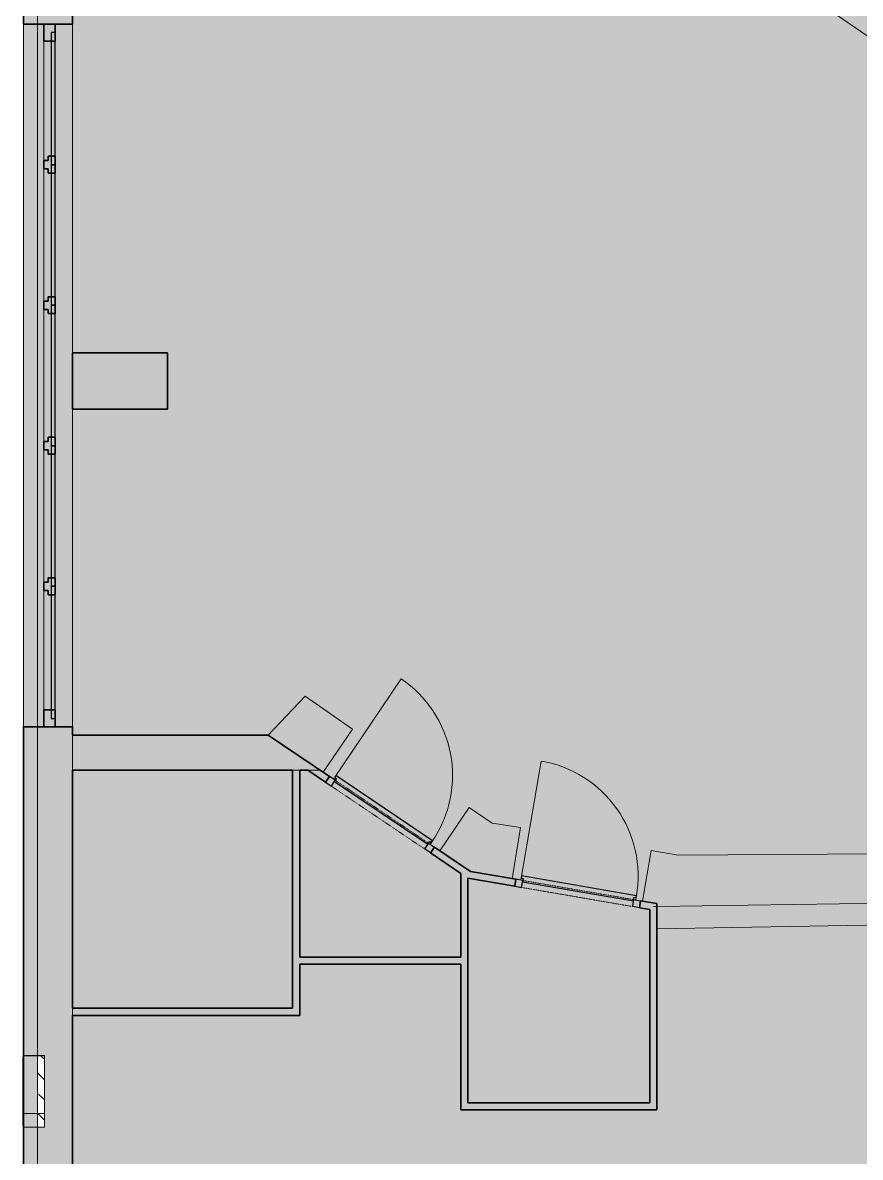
# Model space of a CAD drawing. Header units: millimetres. Extents: x 48671 to 278361, y -45352 to 20466.
# Drawn here: x 65344 to 71301, y -4263 to 3811 of the extents above; entities that cross this region are included whole.
import ezdxf

# ---------------------------------------------------------------- set-up
doc = ezdxf.new("R2010")
doc.units = ezdxf.units.MM
doc.linetypes.add('Čerchovaná se dvěma tečkami', pattern=[2.59, 1, -0.53, 0, -0.53, 0, -0.53])
for name, color, linetype, lineweight in [('A-AREA', 32, 'Continuous', 13), ('A-DETL-GENF', 92, 'Continuous', 13), ('A-DETL-THIN', 151, 'Continuous', 13), ('A-DOOR', 31, 'Continuous', 13), ('A-DOOR-FRAM', 31, 'Continuous', 25), ('A-FLOR', 192, 'Continuous', 13), ('A-GLAZ-CURT', 52, 'Continuous', 13), ('A-GLAZ-CWMG', 51, 'Continuous', 13), ('A-WALL', 113, 'Continuous', 13), ('A-WALL-PATT', 111, 'Continuous', 35), ('E-ELEC-FIXT', 91, 'Continuous', 13), ('I-FURN', 30, 'Continuous', 13), ('Q-SPCQ', 91, 'Continuous', 13)]:
    doc.layers.add(name, color=color, linetype=linetype, lineweight=lineweight)
pattern_1 = [(315, (65449.29, 1223.1), (143.684, 143.684), []), (270, (65516.59, 994.15), (143.684, -143.684), [25.4, -261.968]), (315, (65516.6, 968.75), (143.684, 143.684), [25.4, -177.8]), (3e-13, (65534.55, 950.79), (143.684, 143.684), [25.4, -261.968]), (45, (65559.95, 950.8), (-143.684, 143.684), [25.4, -177.8]), (270, (65577.91, 994.15), (143.684, -143.684), [25.4, -261.968]), (315, (65559.95, 1012.11), (143.684, 143.684), [25.4, -177.8]), (3e-13, (65534.55, 1012.11), (143.684, 143.684), [25.4, -261.968]), (45, (65516.6, 994.15), (-143.684, 143.684), [25.4, -177.8]), (315, (65601.13, 927.57), (143.684, 143.684), [50.8, -152.4])]

# ---------------------------------------------------------------- blocks, each defined once
blk = doc.blocks.new('DPS_ELE_elektroměrná_skříň - DPS_ELE_elektroměrná_skříň -510x900-1157956-1NP_NÁVRH B')
at = {"layer": 'E-ELEC-FIXT', "color": 254}
for p, q in [((255, 150), (-255, 150)), ((-255, 150), (-255, 100)), ((-255, 100), (-255, 150)), ((-255, 150), (255, 150)), ((-255, 100), (-255, 0)), ((-255, 0), (-255, 100)), ((255, 100), (255, 150)), ((255, 150), (255, 100)), ((255, 0), (255, 100)), ((255, 100), (255, 0)), ((-255, 0), (255, 0)), ((-245, 0), (-255, 0)), ((245, 0), (-245, 0)), ((245, 0), (-245, 0)), ((-245, 0), (245, 0)), ((-245, 0), (-245, -5)), ((-245, 0), (-245, -5)), ((255, 0), (245, 0)), ((245, -5), (245, 0)), ((245, 0), (245, -5)), ((245, -5), (-245, -5)), ((-245, -5), (245, -5))]:
    blk.add_line(p, q, dxfattribs=at)
at = {"layer": 'Q-SPCQ', "color": 254}
for p, q in [((-35, -5), (-36, -5)), ((-35, -5), (35, -5)), ((35, -5), (-35, -5)), ((-11.2, -5), (-23.1, -5)), ((-23.1, -5), (4.1, -5)), ((18.5, -5), (-14.6, -5)), ((-14.6, -5), (9.6, -5)), ((9.6, -5), (-11.2, -5)), ((-3.7, -5), (-10.8, -5)), ((-10.8, -5), (-4.9, -5)), ((-4.9, -5), (10.2, -5)), ((4.1, -5), (-3.7, -5)), ((10.2, -5), (0.6, -5)), ((0.6, -5), (18.5, -5))]:
    blk.add_line(p, q, dxfattribs=at)
blk = doc.blocks.new('DPS_ELE_elektroměrná_skříň - DPS_ELE_elektroměrná_skříň - 410x580-1157955-1NP_NÁVRH B')
at = {"layer": 'E-ELEC-FIXT', "color": 254}
for p, q in [((205, 150), (-205, 150)), ((-205, 150), (-205, 100)), ((-205, 100), (-205, 150)), ((-205, 150), (205, 150)), ((-205, 100), (-205, 0)), ((-205, 0), (-205, 100)), ((205, 100), (205, 150)), ((205, 150), (205, 100)), ((205, 0), (205, 100)), ((205, 100), (205, 0)), ((-205, 0), (-197.3, 0)), ((-197.3, 0), (-205, 0)), ((-197.3, 0), (205, 0)), ((-195, 0), (-195, -5)), ((-195, 0), (-195, -5)), ((195, -5), (195, 0)), ((195, 0), (195, -5)), ((195, -5), (-195, -5)), ((-195, -5), (195, -5))]:
    blk.add_line(p, q, dxfattribs=at)
at = {"layer": 'E-ELEC-FIXT', "color": 10}
for p, q in [((-195, 0), (-197.3, 0)), ((195, 0), (-195, 0)), ((195, 0), (-195, 0)), ((-195, 0), (195, 0)), ((205, 0), (195, 0))]:
    blk.add_line(p, q, dxfattribs=at)
at = {"layer": 'Q-SPCQ', "color": 254}
for p, q in [((-35, -5), (-36, -5)), ((-35, -5), (35, -5)), ((35, -5), (-35, -5)), ((-11.2, -5), (-23.1, -5)), ((-23.1, -5), (4.1, -5)), ((18.5, -5), (-14.6, -5)), ((-14.6, -5), (9.6, -5)), ((9.6, -5), (-11.2, -5)), ((-3.7, -5), (-10.8, -5)), ((-10.8, -5), (-4.9, -5)), ((-4.9, -5), (10.2, -5)), ((4.1, -5), (-3.7, -5)), ((10.2, -5), (0.6, -5)), ((0.6, -5), (18.5, -5))]:
    blk.add_line(p, q, dxfattribs=at)
blk = doc.blocks.new('ST_panel_sklo - ST_panel_sklo-1403385-1NP_NÁVRH B')
at = {"layer": 'A-GLAZ-CURT', "color": 253, "lineweight": 25}
for p, q in [((470, 28), (-470, 28)), ((-470, 28), (-470, 0)), ((-470, 0), (470, 0)), ((470, 0), (470, 28))]:
    blk.add_line(p, q, dxfattribs=at)
at = {"layer": 'A-GLAZ-CURT', "color": 254}
for p, q in [((-470, 28), (-470, 0)), ((-410, 28), (-470, 28)), ((-470, 0), (-410, 0)), ((410, 28), (-410, 28)), ((-410, 0), (410, 0)), ((470, 28), (410, 28)), ((410, 0), (470, 0)), ((470, 28), (470, 0))]:
    blk.add_line(p, q, dxfattribs=at)
blk = doc.blocks.new('ST_panel_sklo - ST_panel_sklo-1403386-1NP_NÁVRH B')
at = {"layer": 'A-GLAZ-CURT', "color": 253, "lineweight": 25}
for p, q in [((500, 28), (-500, 28)), ((-500, 28), (-500, 0)), ((-500, 0), (500, 0)), ((500, 0), (500, 28))]:
    blk.add_line(p, q, dxfattribs=at)
at = {"layer": 'A-GLAZ-CURT', "color": 254}
for p, q in [((-500, 28), (-500, 0)), ((-440, 28), (-500, 28)), ((-500, 0), (-440, 0)), ((440, 28), (-440, 28)), ((-440, 0), (440, 0)), ((500, 28), (440, 28)), ((440, 0), (500, 0)), ((500, 28), (500, 0))]:
    blk.add_line(p, q, dxfattribs=at)
blk = doc.blocks.new('ST_panel_sklo - ST_panel_sklo-V62-1NP_NÁVRH B')
at = {"layer": 'A-GLAZ-CURT', "color": 253, "lineweight": 25}
for p, q in [((500, 28), (-500, 28)), ((-500, 28), (-500, 0)), ((-500, 0), (500, 0)), ((500, 0), (500, 28))]:
    blk.add_line(p, q, dxfattribs=at)
at = {"layer": 'A-GLAZ-CURT', "color": 254}
for p, q in [((-500, 28), (-500, 0)), ((-440, 28), (-500, 28)), ((-500, 0), (-440, 0)), ((440, 28), (-440, 28)), ((-440, 0), (440, 0)), ((500, 28), (440, 28)), ((440, 0), (500, 0)), ((500, 28), (500, 0))]:
    blk.add_line(p, q, dxfattribs=at)
blk = doc.blocks.new('ST_panel_sklo - ST_panel_sklo-V63-1NP_NÁVRH B')
at = {"layer": 'A-GLAZ-CURT', "color": 253, "lineweight": 25}
for p, q in [((470, 28), (-470, 28)), ((-470, 28), (-470, 0)), ((-470, 0), (470, 0)), ((470, 0), (470, 28))]:
    blk.add_line(p, q, dxfattribs=at)
at = {"layer": 'A-GLAZ-CURT', "color": 254}
for p, q in [((-470, 28), (-470, 0)), ((-410, 28), (-470, 28)), ((-470, 0), (-410, 0)), ((410, 28), (-410, 28)), ((-410, 0), (410, 0)), ((470, 28), (410, 28)), ((410, 0), (470, 0)), ((470, 28), (470, 0))]:
    blk.add_line(p, q, dxfattribs=at)
blk = doc.blocks.new('Rectangular Mullion - Rectangular Mullion-Loc wall 49 Bottom 120mm 02-1403430-1NP_NÁVRH B')
at = {"layer": 'A-GLAZ-CWMG', "color": 254}
for p, q in [((65495.3, -199.4), (65495.3, -229.4)), ((65495.3, -199.4), (65495.3, -229.4)), ((65495.3, -229.4), (65495.3, -1079.4)), ((65495.3, -229.4), (65495.3, -1079.4)), ((65575.3, -259.4), (65575.3, -199.4)), ((65575.3, -199.4), (65575.3, -259.4)), ((65575.3, -1079.4), (65575.3, -259.4)), ((65575.3, -259.4), (65575.3, -1079.4)), ((65546.3, -1079.4), (65495.3, -1079.4)), ((65495.3, -1079.4), (65546.3, -1079.4)), ((65574.3, -1079.4), (65546.3, -1079.4)), ((65546.3, -1079.4), (65574.3, -1079.4)), ((65575.3, -1079.4), (65574.3, -1079.4)), ((65574.3, -1079.4), (65575.3, -1079.4))]:
    blk.add_line(p, q, dxfattribs=at)
blk = doc.blocks.new('Rectangular Mullion - Rectangular Mullion-Loc wall 49 Bottom 120mm 02-1403408-1NP_NÁVRH B')
at = {"layer": 'A-GLAZ-CWMG', "color": 254}
for p, q in [((65495.3, 800.6), (65495.3, 770.6)), ((65495.3, 800.6), (65495.3, 770.6)), ((65495.3, 770.6), (65495.3, -169.4)), ((65495.3, 770.6), (65495.3, -169.4)), ((65575.3, 740.6), (65575.3, 800.6)), ((65575.3, 800.6), (65575.3, 740.6)), ((65575.3, -139.4), (65575.3, 740.6)), ((65575.3, 740.6), (65575.3, -139.4)), ((65575.3, -199.4), (65575.3, -139.4)), ((65575.3, -139.4), (65575.3, -199.4)), ((65495.3, -169.4), (65495.3, -199.4)), ((65495.3, -169.4), (65495.3, -199.4))]:
    blk.add_line(p, q, dxfattribs=at)
blk = doc.blocks.new('Rectangular Mullion - Rectangular Mullion-Loc wall 49 Bottom 120mm 02-V64-1NP_NÁVRH B')
at = {"layer": 'A-GLAZ-CWMG', "color": 254}
for p, q in [((65495.3, 1800.6), (65495.3, 1770.6)), ((65495.3, 1800.6), (65495.3, 1770.6)), ((65575.3, 1740.6), (65575.3, 1800.6)), ((65575.3, 1800.6), (65575.3, 1740.6)), ((65495.3, 1770.6), (65495.3, 830.6)), ((65495.3, 1770.6), (65495.3, 830.6)), ((65575.3, 860.6), (65575.3, 1740.6)), ((65575.3, 1740.6), (65575.3, 860.6)), ((65495.3, 830.6), (65495.3, 800.6)), ((65495.3, 830.6), (65495.3, 800.6)), ((65575.3, 800.6), (65575.3, 860.6)), ((65575.3, 860.6), (65575.3, 800.6))]:
    blk.add_line(p, q, dxfattribs=at)
blk = doc.blocks.new('Rectangular Mullion - Rectangular Mullion-Loc wall 49 Bottom 120mm 02-V65-1NP_NÁVRH B')
at = {"layer": 'A-GLAZ-CWMG', "color": 254}
for p, q in [((65495.3, 2800.6), (65495.3, 2770.6)), ((65495.3, 2800.6), (65495.3, 2770.6)), ((65495.3, 2770.6), (65495.3, 1830.6)), ((65495.3, 2770.6), (65495.3, 1830.6)), ((65575.3, 2740.6), (65575.3, 2800.6)), ((65575.3, 2800.6), (65575.3, 2740.6)), ((65575.3, 1860.6), (65575.3, 2740.6)), ((65575.3, 2740.6), (65575.3, 1860.6)), ((65575.3, 1800.6), (65575.3, 1860.6)), ((65575.3, 1860.6), (65575.3, 1800.6)), ((65495.3, 1830.6), (65495.3, 1800.6)), ((65495.3, 1830.6), (65495.3, 1800.6))]:
    blk.add_line(p, q, dxfattribs=at)
blk = doc.blocks.new('Rectangular Mullion - Rectangular Mullion-Loc wall 49 Bottom 120mm 02-1403416-1NP_NÁVRH B')
at = {"layer": 'A-GLAZ-CWMG', "color": 254}
for p, q in [((65575.3, 3800.6), (65495.3, 3800.6)), ((65495.3, 3800.6), (65575.3, 3800.6)), ((65495.3, 3800.6), (65495.3, 3680.6)), ((65495.3, 3800.6), (65495.3, 3680.6)), ((65575.3, 3680.6), (65575.3, 3800.6)), ((65575.3, 3800.6), (65575.3, 3680.6)), ((65495.3, 3680.6), (65495.3, 2830.6)), ((65495.3, 3680.6), (65495.3, 2830.6)), ((65575.3, 2860.6), (65575.3, 3680.6)), ((65575.3, 3680.6), (65575.3, 2860.6)), ((65495.3, 2830.6), (65495.3, 2800.6)), ((65495.3, 2830.6), (65495.3, 2800.6)), ((65575.3, 2800.6), (65575.3, 2860.6)), ((65575.3, 2860.6), (65575.3, 2800.6))]:
    blk.add_line(p, q, dxfattribs=at)
blk = doc.blocks.new('Rectangular Mullion - Rectangular Mullion-Loc wall 49 Bottom 120mm 02-1403417-1NP_NÁVRH B')
at = {"layer": 'A-GLAZ-CWMG', "color": 9, "lineweight": 35}
for p, q in [((-120, -79), (-120, 1)), ((-120, 1), (0, 1)), ((0, 1), (0, -79)), ((0, -79), (-120, -79))]:
    blk.add_line(p, q, dxfattribs=at)
at = {"layer": 'A-GLAZ-CWMG', "color": 254}
for p, q in [((-120, 1), (-120, 0)), ((0, 1), (-120, 1)), ((-120, 0), (-120, -28)), ((0, -79), (0, 1)), ((-120, -28), (-120, -79)), ((-120, -79), (0, -79))]:
    blk.add_line(p, q, dxfattribs=at)
blk = doc.blocks.new('Rectangular Mullion - Rectangular Mullion-Loc wall 49 Bottom 120mm 02-1403388-1NP_NÁVRH B')
at = {"layer": 'A-GLAZ-CWMG', "color": 9, "lineweight": 35}
for p, q in [((0, 1), (-120, 1)), ((-120, 1), (-120, -79)), ((0, -79), (0, 1)), ((-120, -79), (0, -79))]:
    blk.add_line(p, q, dxfattribs=at)
at = {"layer": 'A-GLAZ-CWMG', "color": 254}
for p, q in [((-120, 0), (-120, 1)), ((-120, 1), (0, 1)), ((-120, -28), (-120, 0)), ((0, 1), (0, -79)), ((-120, -79), (-120, -28)), ((0, -79), (-120, -79))]:
    blk.add_line(p, q, dxfattribs=at)
blk = doc.blocks.new('Rectangular Mullion - Rectangular Mullion-Loc wall 49 Bottom 120mm-1403423-1NP_NÁVRH B')
at = {"layer": 'A-GLAZ-CWMG', "color": 9, "lineweight": 35}
for p, q in [((-60, -49), (-60, 1)), ((-60, 1), (60, 1)), ((60, 1), (60, -49)), ((-30, -49), (-60, -49)), ((-30, -79), (-30, -49)), ((30, -79), (-30, -79)), ((60, -49), (30, -49)), ((30, -49), (30, -79))]:
    blk.add_line(p, q, dxfattribs=at)
at = {"layer": 'A-GLAZ-CWMG', "color": 254}
for p, q in [((-60, 1), (-60, 0)), ((60, 1), (-60, 1)), ((-60, 0), (-60, -28)), ((60, 0), (60, 1)), ((60, -28), (60, 0)), ((-60, -28), (-60, -49)), ((-60, -49), (-30, -49)), ((-30, -49), (-30, -79)), ((-30, -79), (30, -79)), ((30, -79), (30, -49)), ((30, -49), (60, -49)), ((60, -49), (60, -28))]:
    blk.add_line(p, q, dxfattribs=at)
blk = doc.blocks.new('Kóje - Kóje-2061615-1NP_NÁVRH B')
at = {"layer": 'I-FURN', "color": 254}
for p, q in [((73971.9, 4122.6), (73684.4, 3824.9)), ((74107.9, 3991.1), (73971.9, 4122.6)), ((74160.5, 4045.4), (74107.9, 3991.1)), ((75064.7, 2804.1), (74160.5, 4045.4)), ((73684.4, 3824.9), (73820.7, 3702.2)), ((73820.7, 3702.2), (74611.3, 2601.7)), ((75368.2, 1290.8), (75064.7, 2804.1)), ((74611.3, 2601.7), (74885.7, 1290.1)), ((74885.7, 1290.1), (74621.6, -49.1)), ((75111.8, -258.3), (75417.3, 1290.8)), ((75417.3, 1290.8), (75368.2, 1290.8)), ((74621.6, -49.1), (73877.7, -1154.4)), ((74236.3, -1556.2), (75111.8, -258.3)), ((67354.1, -981.5), (67090.7, -1258.8)), ((67689.1, -1216), (67354.1, -981.5)), ((73877.7, -1154.4), (72768, -1878.4)), ((67090.7, -1258.8), (67482.2, -1522.7)), ((67482.2, -1522.7), (67689.1, -1216)), ((73000.6, -2362.4), (74236.3, -1556.2)), ((68519.3, -1773.3), (68311.3, -2081.8)), ((68683.7, -1884.2), (68519.3, -1773.3)), ((68884.2, -1915.9), (68683.7, -1884.2)), ((68826.5, -2280.2), (68884.2, -1915.9)), ((72768, -1878.4), (72572.3, -1920)), ((72572.3, -1920), (72640.9, -2242.8)), ((68311.3, -2081.8), (68529.5, -2229)), ((69813.7, -2080.1), (69751.6, -2439.8)), ((70005.8, -2113.3), (69813.7, -2080.1)), ((71617.1, -2065.4), (71420.8, -2103.6)), ((71693.5, -2424.8), (71617.1, -2065.4)), ((71420.8, -2103.6), (70005.8, -2113.3)), ((68529.5, -2229), (68826.5, -2280.2)), ((72640.9, -2242.8), (72895.3, -2193.9)), ((72895.3, -2193.9), (73000.6, -2362.4)), ((69751.6, -2439.8), (69855.5, -2457.7)), ((69855.5, -2457.7), (69855.5, -2637.7)), ((71665, -2430.3), (71693.5, -2424.8)), ((71665, -2606.2), (71665, -2430.3)), ((69855.5, -2637.7), (71665, -2606.2))]:
    blk.add_line(p, q, dxfattribs=at)
blk = doc.blocks.new('DVERE_1k_oblozka - DD03_01_800x1970_koupelna-2042788-1NP_NÁVRH B')
at = {"layer": 'A-DOOR', "color": 254}
for p, q in [((-415, 22.1), (-415, 882.1)), ((-400, 22.1), (-450, 22.1)), ((-450, 22.1), (-450, -27.9)), ((-400, -27.9), (-400, 22.1)), ((305, 52.1), (-305, 52.1)), ((450, 22.1), (400, 22.1)), ((400, 22.1), (400, -27.9)), ((415, 52.1), (415, 22.1)), ((450, -27.9), (450, 22.1)), ((-450, -27.9), (-400, -27.9)), ((400, -27.9), (450, -27.9))]:
    blk.add_line(p, q, dxfattribs=at)
at = {"layer": 'A-DOOR', "color": 253, "lineweight": 25}
for p, q in [((415, 52.1), (-415, 52.1)), ((-415, 52.1), (-415, 37.1)), ((-415, 37.1), (-400, 37.1)), ((-400, 37.1), (-400, 22.1)), ((-400, 22.1), (-400, 12.1)), ((-400, 12.1), (400, 12.1)), ((400, 22.1), (400, 37.1)), ((400, 37.1), (415, 37.1)), ((400, 12.1), (400, 22.1)), ((415, 37.1), (415, 52.1))]:
    blk.add_line(p, q, dxfattribs=at)
at = {"layer": 'A-DOOR', "color": 254, "linetype": 'Čerchovaná se dvěma tečkami'}
for p, q in [((-400, 22.1), (400, 22.1)), ((-400, -27.9), (400, -27.9))]:
    blk.add_line(p, q, dxfattribs=at)
at = {"layer": 'A-DOOR', "color": 254}
blk.add_arc((-415, 52.1), 830, 360, 90, dxfattribs=at)
at = {"layer": 'A-DOOR-FRAM', "color": 253}
for p, q in [((-400, 22.1), (-450, 22.1)), ((-400, -27.9), (-400, 22.1)), ((400, 22.1), (400, -27.9)), ((400, 22.1), (450, 22.1)), ((-450, -27.9), (-400, -27.9)), ((450, -27.9), (400, -27.9))]:
    blk.add_line(p, q, dxfattribs=at)

msp = doc.modelspace()

# ---------------------------------------------------------------- hatches: boundary and pattern name
at = {"layer": 'A-DETL-GENF'}
h = msp.add_hatch(color=254, dxfattribs=at)
h.paths.add_polyline_path([(71407, -5176.1), (71422.4, -5176), (71422.4, -5174.4), (71407, -5174.4), (71407, -5176)])
h.paths.add_polyline_path([(77710.7, -4924.4), (77710.7, -4876.6), (72422.4, -4876.6), (72422.4, -4924.4), (77698.1, -4924.4)])
h.paths.add_polyline_path([(71407, -4924.4), (71422.4, -4924.4), (71422.4, -4876.6), (66099.3, -4876.6), (66099.3, -4924.4), (70137.4, -4924.4)])
h.paths.add_polyline_path([(65349.3, -1199.4), (65449.3, -1199.4), (65449.3, 3800.6), (65349.3, 3800.6), (65349.3, 1072.9)])
at = {"layer": 'A-FLOR'}
h = msp.add_hatch(color=254, dxfattribs=at)
h.paths.add_polyline_path([(66099.3, -4876.6), (66099.3, -4524.4), (65699.3, -4524.4), (65699.3, -4876.6)])
h.paths.add_polyline_path([(84058.4, -4876.6), (84058.4, -4476.6), (83658.4, -4476.6), (83658.4, -4876.6)])
h.paths.add_polyline_path([(71543, -4876.6), (72422.4, -4876.6), (72422.4, -4528.2), (71422.4, -4528.2), (71422.4, -4876.6), (71507.4, -4876.6)])
h.paths.add_polyline_path([(78107.3, -4876.6), (78110.7, -4876.6), (78110.7, -4534.8), (77710.7, -4534.8), (77710.7, -4876.6), (78010.7, -4876.6)])
h.paths.add_polyline_path([(69855.5, -3924.2), (69855.5, -2457.7), (69689.5, -2429.1), (69681, -2478.4), (69805.5, -2499.9), (69805.5, -3874.2), (68510.5, -3874.2), (68510.5, -2276.5), (68892.6, -2342.4), (68901.1, -2293.1), (68529.5, -2229), (68230.8, -2027.5), (68202.8, -2069), (68460.5, -2242.8), (68460.5, -2837.7), (67314.3, -2837.7), (67314.3, -1508.8), (67264.3, -1508.8), (67264.3, -3202.7), (65699.3, -3202.7), (65699.3, -3252.7), (67314.3, -3252.7), (67314.3, -2887.7), (68460.5, -2887.7), (68460.5, -3924.2), (69805.5, -3924.2)])
h.paths.add_polyline_path([(72768, -3868.4), (73050, -3868.4), (73050, -2441.4), (72895.3, -2193.9), (72563.1, -2257.7), (72572.5, -2306.8), (72871.1, -2249.4), (73000, -2455.8), (73000, -3818.4), (71715, -3818.4), (71715, -2471.6), (71786.9, -2457.8), (71777.4, -2408.7), (71665, -2430.3), (71665, -3868.4), (71715, -3868.4)])
h.paths.add_polyline_path([(75052.6, -2401.4), (75088.5, -2366.7), (73897.9, -1133.7), (73861.9, -1168.4), (74757.6, -2096)])
h.paths.add_polyline_path([(78110.7, -2005.6), (78110.7, -1955.6), (78010.7, -1955.6), (78010.7, -2005.6), (78100.7, -2005.6)])
h.paths.add_polyline_path([(67539.5, -1621.7), (67567.5, -1580.2), (67461.5, -1508.8), (67372, -1508.8), (67526, -1612.6)])
h.paths.add_polyline_path([(78110.7, -1155.6), (78110.7, -1105.6), (78010.7, -1105.6), (78010.7, -1155.6), (78100.7, -1155.6)])
h.paths.add_polyline_path([(76201.8, -720.1), (76221, -673.9), (74633.4, -14.9), (74614.2, -61), (76122.6, -687.2)])
h.paths.add_polyline_path([(65699.3, 1061.2), (66374.3, 1061.2), (66374.3, 1461.2), (65699.3, 1461.2), (65699.3, 1072.9)])
h.paths.add_polyline_path([(83746.8, 1079.3), (84058.4, 1079.3), (84058.4, 1479.3), (83688.4, 1479.3), (83688.4, 1079.3)])
h.paths.add_polyline_path([(77698.4, 1079.3), (78098.4, 1079.3), (78098.4, 1479.3), (77698.4, 1479.3), (77698.4, 1290.8)])
h.paths.add_polyline_path([(71699.3, 1079.3), (72099.3, 1079.3), (72099.3, 1479.3), (71699.3, 1479.3)])
h.paths.add_polyline_path([(75417.3, 1265.8), (76598.9, 1265.8), (76598.9, 1315.8), (74880.1, 1315.8), (74880.1, 1265.8), (75412.3, 1265.8)])
h.paths.add_polyline_path([(82369.9, 1785.3), (82469.9, 1785.3), (82469.9, 1835.3), (82369.9, 1835.3)])
h.paths.add_polyline_path([(74615.7, 2579.9), (76189.7, 3265.7), (76169.7, 3311.6), (74595.8, 2625.7), (74611.3, 2590.1)])
h.paths.add_polyline_path([(82469.9, 2735.3), (82469.9, 2785.3), (82369.9, 2785.3), (82369.9, 2735.3), (82459.9, 2735.3)])
h.paths.add_polyline_path([(80635.7, 3100.4), (80735.7, 3100.4), (80735.7, 3150.4), (80635.7, 3150.4)])
h.paths.add_polyline_path([(80722.5, 3750.4), (80735.7, 3750.4), (80735.7, 3800.4), (80635.7, 3800.4), (80635.7, 3750.4)])
h.paths.add_polyline_path([(81334.9, 3856.9), (81334.9, 4006.9), (81284.9, 4006.9), (81284.9, 3856.9)])
h.paths.add_polyline_path([(81934.9, 3856.9), (81984.9, 3856.9), (81984.9, 4006.9), (81934.9, 4006.9), (81934.9, 3996.9)])
h.paths.add_polyline_path([(78794.9, 3876.7), (78844.9, 3876.7), (78844.9, 3976.7), (78794.9, 3976.7), (78794.9, 3966.7)])
h.paths.add_polyline_path([(78144.9, 3876.7), (78194.9, 3876.7), (78194.9, 3976.7), (78144.9, 3976.7), (78144.9, 3966.7)])
h.paths.add_polyline_path([(77904.9, 5070.5), (77954.9, 5070.5), (77954.9, 5220.5), (77904.9, 5220.5), (77904.9, 5080.5)])
h.paths.add_polyline_path([(77104.9, 5070.5), (77104.9, 5220.5), (77054.9, 5220.5), (77054.9, 5070.5)])
h.paths.add_polyline_path([(81309.9, 5571.9), (81309.9, 5671.9), (81259.9, 5671.9), (81259.9, 5571.9)])
h.paths.add_polyline_path([(81909.9, 5571.9), (81959.9, 5571.9), (81959.9, 5671.9), (81909.9, 5671.9), (81909.9, 5661.9)])
h.paths.add_polyline_path([(80945, 5571.9), (80945, 5671.9), (80895, 5671.9), (80895, 5571.9)])
h.paths.add_polyline_path([(80045, 5571.9), (80095, 5571.9), (80095, 5671.9), (80045, 5671.9), (80045, 5661.9)])
h.paths.add_polyline_path([(78839.9, 5571.9), (78839.9, 5671.9), (78789.9, 5671.9), (78789.9, 5571.9)])
h.paths.add_polyline_path([(78189.9, 5571.9), (78189.9, 5671.9), (78139.9, 5671.9), (78139.9, 5571.9)])
h.paths.add_polyline_path([(65711.8, 7114.3), (66099.3, 7114.3), (66099.3, 7514.3), (65699.3, 7514.3), (65699.3, 7114.3)])
h.paths.add_polyline_path([(83706, 7139.3), (84058.4, 7139.3), (84058.4, 7514.3), (83658.4, 7514.3), (83658.4, 7139.3)])
h.paths.add_polyline_path([(78098.4, 7174.3), (78098.4, 7514.3), (77698.4, 7514.3), (77698.4, 7174.3)])
h.paths.add_polyline_path([(71699.3, 7174.3), (72099.3, 7174.3), (72099.3, 7514.3), (71699.3, 7514.3)])
h = msp.add_hatch(color=254, dxfattribs=at)
h.paths.add_polyline_path([(77698.1, -4876.6), (77710.7, -4876.6), (77710.7, -4534.8), (78010.7, -4534.8), (78010.7, -1955.6), (78100.7, -1955.6), (78100.7, -1155.6), (78010.7, -1155.6), (78010.7, -98.3), (82340.6, -140.9), (82339.1, -290.9), (78110.7, -249.3), (78110.7, -1155.6), (78125.7, -1155.6), (78125.7, -1140.6), (78140.7, -1140.6), (78140.7, -1970.6), (78125.7, -1970.6), (78125.7, -1955.6), (78110.7, -1955.6), (78110.7, -4876.6), (83658.4, -4876.6), (83658.4, -4476.6), (84058.4, -4476.6), (84058.4, 1079.3), (83688.4, 1079.3), (83688.4, 1479.3), (84058.4, 1479.3), (84058.4, 7139.3), (83658.4, 7139.3), (83658.4, 7514.3), (82856.9, 7514.3), (82856.9, 5571.9), (82369.9, 5571.9), (82369.9, 3268.7), (82469.9, 3268.7), (82469.9, 2735.3), (82484.9, 2735.3), (82484.9, 2750.3), (82499.9, 2750.3), (82499.9, 1820.3), (82484.9, 1820.3), (82484.9, 1835.3), (82469.9, 1835.3), (82469.9, 998.7), (79864.2, 998.7), (80069.3, 558.9), (80166.5, 535.2), (80024.9, 469.2), (80122.1, 445.6), (80375.5, -97.8), (78695.7, -97.4), (78695.7, -47.4), (78975.7, -47.4), (78975.7, 1102.2), (79815.9, 1102.2), (79819.9, 1093.7), (79819.9, 1098.7), (82369.9, 1098.7), (82369.9, 1835.3), (82459.9, 1835.3), (82459.9, 2735.3), (82369.9, 2735.3), (82369.9, 2946.9), (77994.9, 2946.9), (77994.9, 5070.5), (77904.9, 5070.5), (77904.9, 5055.5), (77919.9, 5055.5), (77919.9, 5040.5), (77089.9, 5040.5), (77089.9, 5055.5), (77104.9, 5055.5), (77104.9, 5070.5), (75152.1, 5070.5), (74160.5, 4045.4), (75050.3, 2823.8), (76169.7, 3311.6), (76189.7, 3265.7), (75070, 2777.8), (75363.2, 1315.8), (76598.9, 1315.8), (76598.9, 1265.8), (75412.3, 1265.8), (75119.9, -216.9), (76221, -673.9), (76201.8, -720.1), (75106.8, -265.6), (74264.9, -1513.8), (75088.5, -2366.7), (75052.6, -2401.4), (74236.3, -1556.2), (73000.6, -2362.4), (73050, -2441.4), (73050, -3868.4), (71665, -3868.4), (71665, -2606.2), (69855.5, -2637.7), (69855.5, -3924.2), (68460.5, -3924.2), (68460.5, -2887.7), (67314.3, -2887.7), (67314.3, -3252.7), (65699.3, -3252.7), (65699.3, -4524.4), (66099.3, -4524.4), (66099.3, -4876.6), (71422.4, -4876.6), (71422.4, -4528.2), (72422.4, -4528.2), (72422.4, -4876.6), (76186, -4876.6)])
h.paths.add_polyline_path([(68625.2, -3874.2), (69805.5, -3874.2), (69805.5, -2499.9), (69681, -2478.4), (69687.8, -2439), (68899.4, -2303), (68892.6, -2342.4), (68510.5, -2276.5), (68510.5, -3874.2), (68529.5, -3874.2)])
h.paths.add_polyline_path([(72871.1, -3818.4), (73000, -3818.4), (73000, -2455.8), (72871.1, -2249.4), (72572.5, -2306.8), (72564.9, -2267.5), (71779.3, -2418.5), (71786.9, -2457.8), (71715, -2471.6), (71715, -3818.4), (72768, -3818.4)])
h.paths.add_polyline_path([(67113, -3202.7), (67264.3, -3202.7), (67264.3, -1508.8), (65699.3, -1508.8), (65699.3, -3202.7)])
h.paths.add_polyline_path([(68230.8, -2837.7), (68460.5, -2837.7), (68460.5, -2242.8), (68202.8, -2069), (68225.2, -2035.8), (67561.9, -1588.5), (67539.5, -1621.7), (67372, -1508.8), (67314.3, -1508.8), (67314.3, -2837.7), (68225.2, -2837.7)])
h.paths.add_polyline_path([(69751.6, -2439.8), (69813.7, -2080.1), (70005.8, -2113.3), (71420.8, -2103.6), (71617.1, -2065.4), (71693.5, -2424.8), (71777.4, -2408.7), (71774.6, -2393.9), (71759.9, -2396.8), (71757, -2382), (72572.1, -2225.4), (72575, -2240.2), (72560.2, -2243), (72563.1, -2257.7), (72640.9, -2242.8), (72572.3, -1920), (72768, -1878.4), (73874, -1156.8), (73879.9, -1151.1), (74615.3, -58.5), (74623.8, -38), (74880.9, 1265.8), (74880.1, 1265.8), (74880.1, 1316.7), (74615.7, 2579.9), (74598.4, 2619.6), (73820.7, 3702.2), (73684.4, 3824.9), (73971.9, 4122.6), (74021.6, 4074.5), (75130.2, 5220.5), (77104.9, 5220.5), (77104.9, 5080.5), (77904.9, 5080.5), (77904.9, 5220.5), (77994.9, 5220.5), (77994.9, 5671.9), (78189.9, 5671.9), (78189.9, 5686.9), (78174.9, 5686.9), (78174.9, 5701.9), (78804.9, 5701.9), (78804.9, 5686.9), (78789.9, 5686.9), (78789.9, 5671.9), (80095, 5671.9), (80095, 5686.9), (80080, 5686.9), (80080, 5701.9), (80910, 5701.9), (80910, 5686.9), (80895, 5686.9), (80895, 5671.9), (81309.9, 5671.9), (81309.9, 5686.9), (81294.9, 5686.9), (81294.9, 5701.9), (81924.9, 5701.9), (81924.9, 5686.9), (81909.9, 5686.9), (81909.9, 5671.9), (82756.9, 5671.9), (82756.9, 7514.3), (78098.4, 7514.3), (78098.4, 7174.3), (77698.4, 7174.3), (77698.4, 7514.3), (72099.3, 7514.3), (72099.3, 7174.3), (71699.3, 7174.3), (71699.3, 7514.3), (66099.3, 7514.3), (66099.3, 7114.3), (65699.3, 7114.3), (65699.3, 1461.2), (66374.3, 1461.2), (66374.3, 1061.2), (65699.3, 1061.2), (65699.3, -1258.8), (67090.7, -1258.8), (67354.1, -981.5), (67689.1, -1216), (67482.2, -1522.7), (67567.5, -1580.2), (67575.9, -1567.8), (67563.4, -1559.4), (67571.8, -1547), (68260, -2011), (68251.6, -2023.5), (68239.1, -2015.1), (68230.8, -2027.5), (68311.3, -2081.8), (68519.3, -1773.3), (68683.7, -1884.2), (68884.2, -1915.9), (68826.5, -2280.2), (68901.1, -2293.1), (68903.6, -2278.3), (68888.9, -2275.8), (68891.4, -2261), (69709.3, -2402.1), (69706.8, -2416.9), (69692, -2414.3), (69689.5, -2429.1), (69738.7, -2437.6)])
h.paths.add_polyline_path([(77834.2, 1079.3), (77698.4, 1079.3), (77698.4, 1479.3), (78098.4, 1479.3), (78098.4, 1079.3)])
h.paths.add_polyline_path([(71699.3, 1079.3), (71699.3, 1479.3), (72099.3, 1479.3), (72099.3, 1079.3)])
h.paths.add_polyline_path([(80735.7, 3046.9), (82269.9, 3046.9), (82269.9, 3856.9), (81934.9, 3856.9), (81934.9, 3996.9), (81334.9, 3996.9), (81334.9, 3856.9), (80735.7, 3856.9), (80735.7, 3750.4), (80750.7, 3750.4), (80750.7, 3765.4), (80765.7, 3765.4), (80765.7, 3135.4), (80750.7, 3135.4), (80750.7, 3150.4), (80735.7, 3150.4), (80735.7, 3100.4)])
h.paths.add_polyline_path([(79252.5, 3046.9), (79252.5, 3876.7), (78794.9, 3876.7), (78794.9, 3966.7), (78194.9, 3966.7), (78194.9, 3876.7), (78094.9, 3876.7), (78094.9, 3046.9), (79210.3, 3046.9)])
h.paths.add_polyline_path([(80635.7, 3046.9), (80635.7, 3150.4), (80725.7, 3150.4), (80725.7, 3750.4), (80635.7, 3750.4), (80635.7, 3856.9), (79502.5, 3856.9), (79502.5, 3046.9), (79740.8, 3046.9)])
h.paths.add_polyline_path([(79210.3, 3976.7), (79252.5, 3976.7), (79252.5, 5571.9), (78789.9, 5571.9), (78789.9, 5661.9), (78189.9, 5661.9), (78189.9, 5571.9), (78094.9, 5571.9), (78094.9, 3976.7), (78194.9, 3976.7), (78194.9, 3991.7), (78179.9, 3991.7), (78179.9, 4006.7), (78809.9, 4006.7), (78809.9, 3991.7), (78794.9, 3991.7), (78794.9, 3976.7), (78844.9, 3976.7)])
h.paths.add_polyline_path([(82234.6, 4006.9), (82269.9, 4006.9), (82269.9, 5571.9), (81909.9, 5571.9), (81909.9, 5661.9), (81309.9, 5661.9), (81309.9, 5571.9), (81115, 5571.9), (81115, 4006.9), (81334.9, 4006.9), (81334.9, 4021.9), (81319.9, 4021.9), (81319.9, 4036.9), (81949.9, 4036.9), (81949.9, 4021.9), (81934.9, 4021.9), (81934.9, 4006.9), (81984.9, 4006.9)])
h.paths.add_polyline_path([(81015, 4006.9), (81015, 5571.9), (80895, 5571.9), (80895, 5661.9), (80095, 5661.9), (80095, 5571.9), (79502.5, 5571.9), (79502.5, 4006.9), (80735.7, 4006.9)])
h = msp.add_hatch(color=254, dxfattribs=at)
h.paths.add_polyline_path([(78107.3, -4534.8), (78110.7, -4534.8), (78110.7, -2005.6), (78010.7, -2005.6), (78010.7, -4534.8)])
h.paths.add_polyline_path([(69855.5, -2637.7), (71665, -2606.2), (71665, -2430.3), (71693.5, -2424.8), (71617.1, -2065.4), (71420.8, -2103.6), (70005.8, -2113.3), (69813.7, -2080.1), (69751.6, -2439.8), (69855.5, -2457.7), (69855.5, -2499.9)])
h.paths.add_polyline_path([(69687.8, -2439), (69692, -2414.3), (69706.8, -2416.9), (69709.3, -2402.1), (68891.4, -2261), (68888.9, -2275.8), (68903.6, -2278.3), (68899.4, -2303), (69681, -2437.8)])
h.paths.add_polyline_path([(71779.3, -2418.5), (72564.9, -2267.5), (72560.2, -2243), (72575, -2240.2), (72572.1, -2225.4), (71757, -2382), (71759.9, -2396.8), (71774.6, -2393.9), (71777.4, -2408.7)])
h.paths.add_polyline_path([(73000.6, -2362.4), (74236.3, -1556.2), (73861.9, -1168.4), (73874, -1156.8), (72768, -1878.4), (72572.3, -1920), (72640.9, -2242.8), (72895.3, -2193.9), (73000, -2361.4)])
h.paths.add_polyline_path([(68826.5, -2280.2), (68884.2, -1915.9), (68683.7, -1884.2), (68519.3, -1773.3), (68311.3, -2081.8), (68529.5, -2229), (68683.7, -2255.6)])
h.paths.add_polyline_path([(68225.2, -2035.8), (68239.1, -2015.1), (68251.6, -2023.5), (68260, -2011), (67571.8, -1547), (67563.4, -1559.4), (67575.9, -1567.8), (67561.9, -1588.5), (68212.9, -2027.5)])
h.paths.add_polyline_path([(78125.7, -1970.6), (78140.7, -1970.6), (78140.7, -1140.6), (78125.7, -1140.6), (78125.7, -1155.6), (78100.7, -1155.6), (78100.7, -1955.6), (78125.7, -1955.6)])
h.paths.add_polyline_path([(67482.2, -1522.7), (67689.1, -1216), (67354.1, -981.5), (67090.7, -1258.8), (67461.5, -1508.8)])
h.paths.add_polyline_path([(74264.9, -1513.8), (75106.8, -265.6), (74614.2, -61), (74614.2, -60.1), (73879.9, -1151.1), (73897.9, -1133.7), (74236.3, -1484.2)])
h.paths.add_polyline_path([(78010.7, -1105.6), (78110.7, -1105.6), (78110.7, -249.3), (82339.1, -290.9), (82340.6, -140.9), (78010.7, -98.3), (78010.7, -249.3)])
h.paths.add_polyline_path([(75119.9, -216.9), (75412.3, 1265.8), (74880.9, 1265.8), (74623.8, -38), (74633.4, -14.9), (75118.7, -216.4)])
h.paths.add_polyline_path([(80122.1, -97.8), (80375.3, -97.4), (80122.1, 445.6), (80024.9, 469.2), (80166.5, 535.2), (80069.3, 558.9), (79864.2, 998.7), (82469.9, 998.7), (82469.9, 1785.3), (82369.9, 1785.3), (82369.9, 1098.7), (79819.9, 1098.7), (79819.9, 1093.7), (79815.7, 1102.2), (78975.7, 1102.2), (78975.7, -47.4), (78695.7, -47.4), (78695.7, -97.4), (80095.7, -97.8)])
h.paths.add_polyline_path([(75363.2, 1315.8), (75070, 2777.8), (74615.8, 2579.9), (74880.3, 1315.8), (75353.8, 1315.8)])
h.paths.add_polyline_path([(82484.9, 1820.3), (82499.9, 1820.3), (82499.9, 2750.3), (82484.9, 2750.3), (82484.9, 2735.3), (82459.9, 2735.3), (82459.9, 1835.3), (82484.9, 1835.3)])
h.paths.add_polyline_path([(74598.4, 2619.6), (74595.8, 2625.7), (75050.3, 2823.8), (74160.5, 4045.4), (75152.1, 5070.5), (77054.9, 5070.5), (77054.9, 5220.5), (75130.2, 5220.5), (74021.6, 4074.5), (73971.9, 4122.6), (73684.4, 3824.9), (73820.7, 3702.2), (74595.8, 2623.3)])
h.paths.add_polyline_path([(82369.9, 2785.3), (82469.9, 2785.3), (82469.9, 3268.7), (82369.9, 3268.7), (82369.9, 5571.9), (82856.9, 5571.9), (82856.9, 7514.3), (82756.9, 7514.3), (82756.9, 5671.9), (81959.9, 5671.9), (81959.9, 5571.9), (82269.9, 5571.9), (82269.9, 4006.9), (81984.9, 4006.9), (81984.9, 3856.9), (82269.9, 3856.9), (82269.9, 3046.9), (78094.9, 3046.9), (78094.9, 3876.7), (78144.9, 3876.7), (78144.9, 3976.7), (78094.9, 3976.7), (78094.9, 5571.9), (78139.9, 5571.9), (78139.9, 5671.9), (77994.9, 5671.9), (77994.9, 5220.5), (77954.9, 5220.5), (77954.9, 5070.5), (77994.9, 5070.5), (77994.9, 2946.9), (82369.9, 2946.9)])
h.paths.add_polyline_path([(80750.7, 3135.4), (80765.7, 3135.4), (80765.7, 3765.4), (80750.7, 3765.4), (80750.7, 3750.4), (80725.7, 3750.4), (80725.7, 3150.4), (80750.7, 3150.4)])
h.paths.add_polyline_path([(81115, 3856.9), (81284.9, 3856.9), (81284.9, 4006.9), (81115, 4006.9), (81115, 5571.9), (81259.9, 5571.9), (81259.9, 5671.9), (80945, 5671.9), (80945, 5571.9), (81015, 5571.9), (81015, 4006.9), (79502.5, 4006.9), (79502.5, 3856.9), (81015, 3856.9)])
h.paths.add_polyline_path([(79252.5, 3876.7), (79252.5, 3976.7), (78844.9, 3976.7), (78844.9, 3876.7), (79210.3, 3876.7)])
h.paths.add_polyline_path([(78194.9, 3966.7), (78794.9, 3966.7), (78794.9, 3991.7), (78809.9, 3991.7), (78809.9, 4006.7), (78179.9, 4006.7), (78179.9, 3991.7), (78194.9, 3991.7), (78194.9, 3976.7)])
h.paths.add_polyline_path([(81934.9, 3996.9), (81934.9, 4021.9), (81949.9, 4021.9), (81949.9, 4036.9), (81319.9, 4036.9), (81319.9, 4021.9), (81334.9, 4021.9), (81334.9, 3996.9)])
h.paths.add_polyline_path([(77104.9, 5040.5), (77919.9, 5040.5), (77919.9, 5055.5), (77904.9, 5055.5), (77904.9, 5080.5), (77104.9, 5080.5), (77104.9, 5055.5), (77089.9, 5055.5), (77089.9, 5040.5)])
h.paths.add_polyline_path([(79210.3, 5571.9), (80045, 5571.9), (80045, 5671.9), (78839.9, 5671.9), (78839.9, 5571.9)])
h.paths.add_polyline_path([(81909.9, 5661.9), (81909.9, 5686.9), (81924.9, 5686.9), (81924.9, 5701.9), (81294.9, 5701.9), (81294.9, 5686.9), (81309.9, 5686.9), (81309.9, 5661.9)])
h.paths.add_polyline_path([(80095, 5661.9), (80895, 5661.9), (80895, 5686.9), (80910, 5686.9), (80910, 5701.9), (80080, 5701.9), (80080, 5686.9), (80095, 5686.9), (80095, 5671.9)])
h.paths.add_polyline_path([(78789.9, 5661.9), (78789.9, 5686.9), (78804.9, 5686.9), (78804.9, 5701.9), (78174.9, 5701.9), (78174.9, 5686.9), (78189.9, 5686.9), (78189.9, 5661.9)])
h = msp.add_hatch(color=254, dxfattribs=at)
h.paths.add_polyline_path([(67314.3, -1508.8), (67461.5, -1508.8), (67090.7, -1258.8), (65699.3, -1258.8), (65699.3, -1508.8), (67264.3, -1508.8)])
h.paths.add_polyline_path([(79252.5, 3046.9), (79502.5, 3046.9), (79502.5, 5571.9), (79252.5, 5571.9), (79252.5, 3100.4)])
at = {"layer": 'A-WALL'}
msp.add_hatch(color=254, dxfattribs=at).paths.add_polyline_path([(65449.3, -1199.4), (65699.3, -1199.4), (65699.3, 3800.6), (65575.3, 3800.6), (65575.3, 3680.6), (65574.3, 3680.6), (65574.3, 2860.6), (65575.3, 2860.6), (65575.3, 2740.6), (65574.3, 2740.6), (65574.3, 1860.6), (65575.3, 1860.6), (65575.3, 1740.6), (65574.3, 1740.6), (65574.3, 860.6), (65575.3, 860.6), (65575.3, 740.6), (65574.3, 740.6), (65574.3, -139.4), (65575.3, -139.4), (65575.3, -259.4), (65574.3, -259.4), (65574.3, -1139.4), (65546.3, -1139.4), (65546.3, -259.4), (65525.3, -259.4), (65525.3, -229.4), (65495.3, -229.4), (65495.3, -169.4), (65525.3, -169.4), (65525.3, -139.4), (65546.3, -139.4), (65546.3, 740.6), (65525.3, 740.6), (65525.3, 770.6), (65495.3, 770.6), (65495.3, 830.6), (65525.3, 830.6), (65525.3, 860.6), (65546.3, 860.6), (65546.3, 1740.6), (65525.3, 1740.6), (65525.3, 1770.6), (65495.3, 1770.6), (65495.3, 1830.6), (65525.3, 1830.6), (65525.3, 1860.6), (65546.3, 1860.6), (65546.3, 2740.6), (65525.3, 2740.6), (65525.3, 2770.6), (65495.3, 2770.6), (65495.3, 2830.6), (65525.3, 2830.6), (65525.3, 2860.6), (65546.3, 2860.6), (65546.3, 3680.6), (65495.3, 3680.6), (65495.3, 3800.6), (65449.3, 3800.6), (65449.3, -1079.4)])
h = msp.add_hatch(color=254, dxfattribs=at)
h.paths.add_polyline_path([(65574.3, -259.4), (65575.3, -259.4), (65575.3, -139.4), (65574.3, -139.4), (65574.3, -258.8)])
h.paths.add_polyline_path([(65546.3, -259.4), (65546.3, -139.4), (65525.3, -139.4), (65525.3, -169.4), (65495.3, -169.4), (65495.3, -229.4), (65525.3, -229.4), (65525.3, -259.4)])
h.paths.add_polyline_path([(65546.3, -1139.4), (65574.3, -1139.4), (65574.3, -259.4), (65546.3, -259.4), (65546.3, -1079.4)])
h.paths.add_polyline_path([(65574.3, 740.6), (65575.3, 740.6), (65575.3, 860.6), (65574.3, 860.6), (65574.3, 741.2)])
h.paths.add_polyline_path([(65546.3, 740.6), (65546.3, 860.6), (65525.3, 860.6), (65525.3, 830.6), (65495.3, 830.6), (65495.3, 770.6), (65525.3, 770.6), (65525.3, 740.6)])
h.paths.add_polyline_path([(65546.3, -139.4), (65574.3, -139.4), (65574.3, 740.6), (65546.3, 740.6)])
h.paths.add_polyline_path([(65574.3, 1740.6), (65575.3, 1740.6), (65575.3, 1860.6), (65574.3, 1860.6), (65574.3, 1741.2)])
h.paths.add_polyline_path([(65546.3, 1740.6), (65546.3, 1860.6), (65525.3, 1860.6), (65525.3, 1830.6), (65495.3, 1830.6), (65495.3, 1770.6), (65525.3, 1770.6), (65525.3, 1740.6)])
h.paths.add_polyline_path([(65574.3, 860.6), (65574.3, 1740.6), (65546.3, 1740.6), (65546.3, 860.6)])
h.paths.add_polyline_path([(65574.3, 2740.6), (65575.3, 2740.6), (65575.3, 2860.6), (65574.3, 2860.6), (65574.3, 2741.2)])
h.paths.add_polyline_path([(65546.3, 2740.6), (65546.3, 2860.6), (65525.3, 2860.6), (65525.3, 2830.6), (65495.3, 2830.6), (65495.3, 2770.6), (65525.3, 2770.6), (65525.3, 2740.6)])
h.paths.add_polyline_path([(65546.3, 1860.6), (65574.3, 1860.6), (65574.3, 2740.6), (65546.3, 2740.6)])
h.paths.add_polyline_path([(65574.3, 3680.6), (65575.3, 3680.6), (65575.3, 3800.6), (65495.3, 3800.6), (65495.3, 3680.6), (65546.3, 3680.6), (65546.3, 3740.6), (65574.3, 3740.6), (65574.3, 3735.8)])
h.paths.add_polyline_path([(65574.3, 2860.6), (65574.3, 3680.6), (65546.3, 3680.6), (65546.3, 2860.6)])
h = msp.add_hatch(color=254, dxfattribs=at)
h.paths.add_polyline_path([(65574.3, -259.4), (65574.3, -139.4), (65546.3, -139.4), (65546.3, -259.4)])
h.paths.add_polyline_path([(65574.3, 740.6), (65574.3, 860.6), (65546.3, 860.6), (65546.3, 740.6)])
h.paths.add_polyline_path([(65546.3, 1740.6), (65574.3, 1740.6), (65574.3, 1860.6), (65546.3, 1860.6), (65546.3, 1758)])
h.paths.add_polyline_path([(65574.3, 2740.6), (65574.3, 2860.6), (65546.3, 2860.6), (65546.3, 2740.6)])
h.paths.add_polyline_path([(65546.3, 3680.6), (65574.3, 3680.6), (65574.3, 3740.6), (65546.3, 3740.6), (65546.3, 3735.8)])
at = {"layer": 'A-WALL-PATT', "lineweight": 13}
h = msp.add_hatch(color=254, dxfattribs=at)
h.paths.add_polyline_path([(65364.3, -5259.4), (65449.3, -5259.4), (65449.3, -3951.6), (65349.3, -3951.6), (65349.3, -5259.4), (65353.6, -5259.4)])
h.paths.add_polyline_path([(65349.3, -3541.6), (65449.3, -3541.6), (65449.3, -1199.4), (65349.3, -1199.4), (65349.3, -3539.4)])
h.paths.add_polyline_path([(65349.3, 3800.6), (65449.3, 3800.6), (65449.3, 7864.2), (65349.3, 7864.2), (65349.3, 7114.3)])
h = msp.add_hatch(dxfattribs=at)
h.set_pattern_fill('FP_4', angle=45, style=0, pattern_type=2)
h.set_pattern_definition(pattern_1)
h.paths.add_polyline_path([(65699.3, -4924.4), (65699.3, -1199.4), (65449.3, -1199.4), (65449.3, -3539.4), (65499.3, -3539.4), (65499.3, -4049.4), (65449.3, -4049.4), (65449.3, -4924.4)])
h.paths.add_polyline_path([(65449.3, 3800.6), (65699.3, 3800.6), (65699.3, 7514.3), (65449.3, 7514.3), (65449.3, 7114.3)])
msp.add_hatch(color=254, dxfattribs=at).paths.add_polyline_path([(65423.2, -3951.6), (65449.3, -3951.6), (65449.3, -3541.6), (65349.3, -3541.6), (65349.3, -3951.6)])
h = msp.add_hatch(dxfattribs=at)
h.set_pattern_fill('FP_4', angle=45, style=0, pattern_type=2)
h.set_pattern_definition(pattern_1)
h.paths.add_polyline_path([(65499.3, -4049.4), (65499.3, -3951.6), (65449.3, -3951.6), (65449.3, -4049.4)])
h.paths.add_polyline_path([(65449.3, -3541.6), (65499.3, -3541.6), (65499.3, -3539.4), (65449.3, -3539.4)])
h = msp.add_hatch(dxfattribs=at)
h.set_pattern_fill('FP_4', angle=45, style=0, pattern_type=2)
h.set_pattern_definition(pattern_1)
h.paths.add_polyline_path([(65449.3, -3541.6), (65449.3, -3951.6), (65499.3, -3951.6), (65499.3, -3541.6)])

# ---------------------------------------------------------------- linework, layer by layer
at = {"layer": 'A-AREA', "color": 254}
for p, q in [((69830.5, -2478.8), (69855.5, -2478.4)), ((69855.5, -2478.4), (71665, -2451.3))]:
    msp.add_line(p, q, dxfattribs=at)
at = {"layer": 'A-DETL-THIN'}
for p, q in [((65349.3, 7864.2), (65349.3, -5259.4)), ((65349.3, 7849.2), (84408.4, -5274.4))]:
    msp.add_line(p, q, dxfattribs=at)
at = {"layer": 'A-FLOR'}
msp.add_line((65699.3, 7514.3), (65699.3, -4876.6), dxfattribs=at)
at = {"layer": 'A-WALL', "color": 9, "lineweight": 35}
for p, q in [((65349.3, 7864.2), (65349.3, 3800.6)), ((65699.3, 3800.6), (65699.3, 7114.3)), ((65349.3, 3800.6), (65699.3, 3800.6)), ((66374.3, 1461.2), (65699.3, 1461.2)), ((65699.3, 1461.2), (65699.3, 1061.2)), ((66374.3, 1061.2), (66374.3, 1461.2)), ((65699.3, 1061.2), (66374.3, 1061.2)), ((65349.3, -1199.4), (65349.3, -5274.4)), ((65699.3, -1199.4), (65349.3, -1199.4)), ((65699.3, -1258.8), (65699.3, -1199.4)), ((67090.7, -1258.8), (65699.3, -1258.8)), ((67526, -1552.3), (67090.7, -1258.8)), ((65699.3, -3202.7), (65699.3, -1508.8)), ((65699.3, -1508.8), (67264.3, -1508.8)), ((67264.3, -1508.8), (67264.3, -3202.7)), ((67314.3, -1508.8), (67372, -1508.8)), ((67314.3, -2837.7), (67314.3, -1508.8)), ((67372, -1508.8), (67498.1, -1593.7)), ((67498.1, -1593.7), (67526, -1552.3)), ((68272.2, -2055.5), (68244.3, -2096.9)), ((68244.3, -2096.9), (68460.5, -2242.8)), ((68529.5, -2229), (68272.2, -2055.5)), ((68460.5, -2242.8), (68460.5, -2837.7)), ((68851.8, -2284.6), (68529.5, -2229)), ((68510.5, -3874.2), (68510.5, -2276.5)), ((68510.5, -2276.5), (68843.3, -2333.9)), ((68843.3, -2333.9), (68851.8, -2284.6)), ((69738.7, -2437.6), (69730.2, -2486.9)), ((69730.2, -2486.9), (69805.5, -2499.9)), ((69855.5, -2457.7), (69738.7, -2437.6)), ((69805.5, -2499.9), (69805.5, -3874.2)), ((69855.5, -3924.2), (69855.5, -2457.7)), ((68460.5, -2837.7), (67314.3, -2837.7)), ((67314.3, -3252.7), (67314.3, -2887.7)), ((67314.3, -2887.7), (68460.5, -2887.7)), ((68460.5, -2887.7), (68460.5, -3924.2)), ((67264.3, -3202.7), (65699.3, -3202.7)), ((65699.3, -4524.4), (65699.3, -3252.7)), ((65699.3, -3252.7), (67314.3, -3252.7)), ((69805.5, -3874.2), (68510.5, -3874.2)), ((68460.5, -3924.2), (69855.5, -3924.2))]:
    msp.add_line(p, q, dxfattribs=at)
at = {"layer": 'A-WALL', "color": 254}
for p, q in [((65449.3, 7514.3), (65449.3, -4924.4)), ((67314.3, -1508.8), (67264.3, -1508.8)), ((67461.5, -1508.8), (67372, -1508.8))]:
    msp.add_line(p, q, dxfattribs=at)

# ---------------------------------------------------------------- block references
at = {"layer": 'A-DOOR', "color": 254}
for p, rotation in [((67886.7, -1822.2), 326.0066834518678), ((69291.5, -2382.9), 350.2122083875207)]:
    msp.add_blockref('DVERE_1k_oblozka - DD03_01_800x1970_koupelna-2042788-1NP_NÁVRH B', p, dxfattribs=dict(at, rotation=rotation))
at = {"layer": 'A-GLAZ-CURT', "color": 254, "rotation": 89.99999999999991}
for name, p in [('ST_panel_sklo - ST_panel_sklo-V63-1NP_NÁVRH B', (65574.3, 3270.6)), ('ST_panel_sklo - ST_panel_sklo-1403386-1NP_NÁVRH B', (65574.3, 2300.6)), ('ST_panel_sklo - ST_panel_sklo-V62-1NP_NÁVRH B', (65574.3, 1300.6)), ('ST_panel_sklo - ST_panel_sklo-1403386-1NP_NÁVRH B', (65574.3, 300.6)), ('ST_panel_sklo - ST_panel_sklo-1403385-1NP_NÁVRH B', (65574.3, -669.4))]:
    msp.add_blockref(name, p, dxfattribs=at)
at = {"layer": 'A-GLAZ-CWMG', "color": 254}
for name in ['Rectangular Mullion - Rectangular Mullion-Loc wall 49 Bottom 120mm 02-1403416-1NP_NÁVRH B', 'Rectangular Mullion - Rectangular Mullion-Loc wall 49 Bottom 120mm 02-V65-1NP_NÁVRH B', 'Rectangular Mullion - Rectangular Mullion-Loc wall 49 Bottom 120mm 02-V64-1NP_NÁVRH B', 'Rectangular Mullion - Rectangular Mullion-Loc wall 49 Bottom 120mm 02-1403408-1NP_NÁVRH B', 'Rectangular Mullion - Rectangular Mullion-Loc wall 49 Bottom 120mm 02-1403430-1NP_NÁVRH B']:
    msp.add_blockref(name, (0, 0), dxfattribs=at)
at = {"layer": 'A-GLAZ-CWMG', "color": 254, "extrusion": (0, 0, -1), "rotation": 90.0000000000001}
for name, p in [('Rectangular Mullion - Rectangular Mullion-Loc wall 49 Bottom 120mm 02-1403417-1NP_NÁVRH B', (-65574.3, 3800.6)), ('Rectangular Mullion - Rectangular Mullion-Loc wall 49 Bottom 120mm-1403423-1NP_NÁVRH B', (-65574.3, 2800.6)), ('Rectangular Mullion - Rectangular Mullion-Loc wall 49 Bottom 120mm-1403423-1NP_NÁVRH B', (-65574.3, 1800.6)), ('Rectangular Mullion - Rectangular Mullion-Loc wall 49 Bottom 120mm-1403423-1NP_NÁVRH B', (-65574.3, 800.6)), ('Rectangular Mullion - Rectangular Mullion-Loc wall 49 Bottom 120mm-1403423-1NP_NÁVRH B', (-65574.3, -199.4))]:
    msp.add_blockref(name, p, dxfattribs=at)
at = {"layer": 'A-GLAZ-CWMG', "color": 254, "rotation": 269.9999999999999}
msp.add_blockref('Rectangular Mullion - Rectangular Mullion-Loc wall 49 Bottom 120mm 02-1403388-1NP_NÁVRH B', (65574.3, -1199.4), dxfattribs=at)
at = {"layer": 'E-ELEC-FIXT', "color": 254, "rotation": 269.9999999999997}
for name, p in [('DPS_ELE_elektroměrná_skříň - DPS_ELE_elektroměrná_skříň -510x900-1157956-1NP_NÁVRH B', (65349.3, -3794.4)), ('DPS_ELE_elektroměrná_skříň - DPS_ELE_elektroměrná_skříň - 410x580-1157955-1NP_NÁVRH B', (65349.3, -3746.6))]:
    msp.add_blockref(name, p, dxfattribs=at)
at = {"layer": 'I-FURN', "color": 254}
msp.add_blockref('Kóje - Kóje-2061615-1NP_NÁVRH B', (0, 0), dxfattribs=at)

doc.saveas('drawing.dxf')
